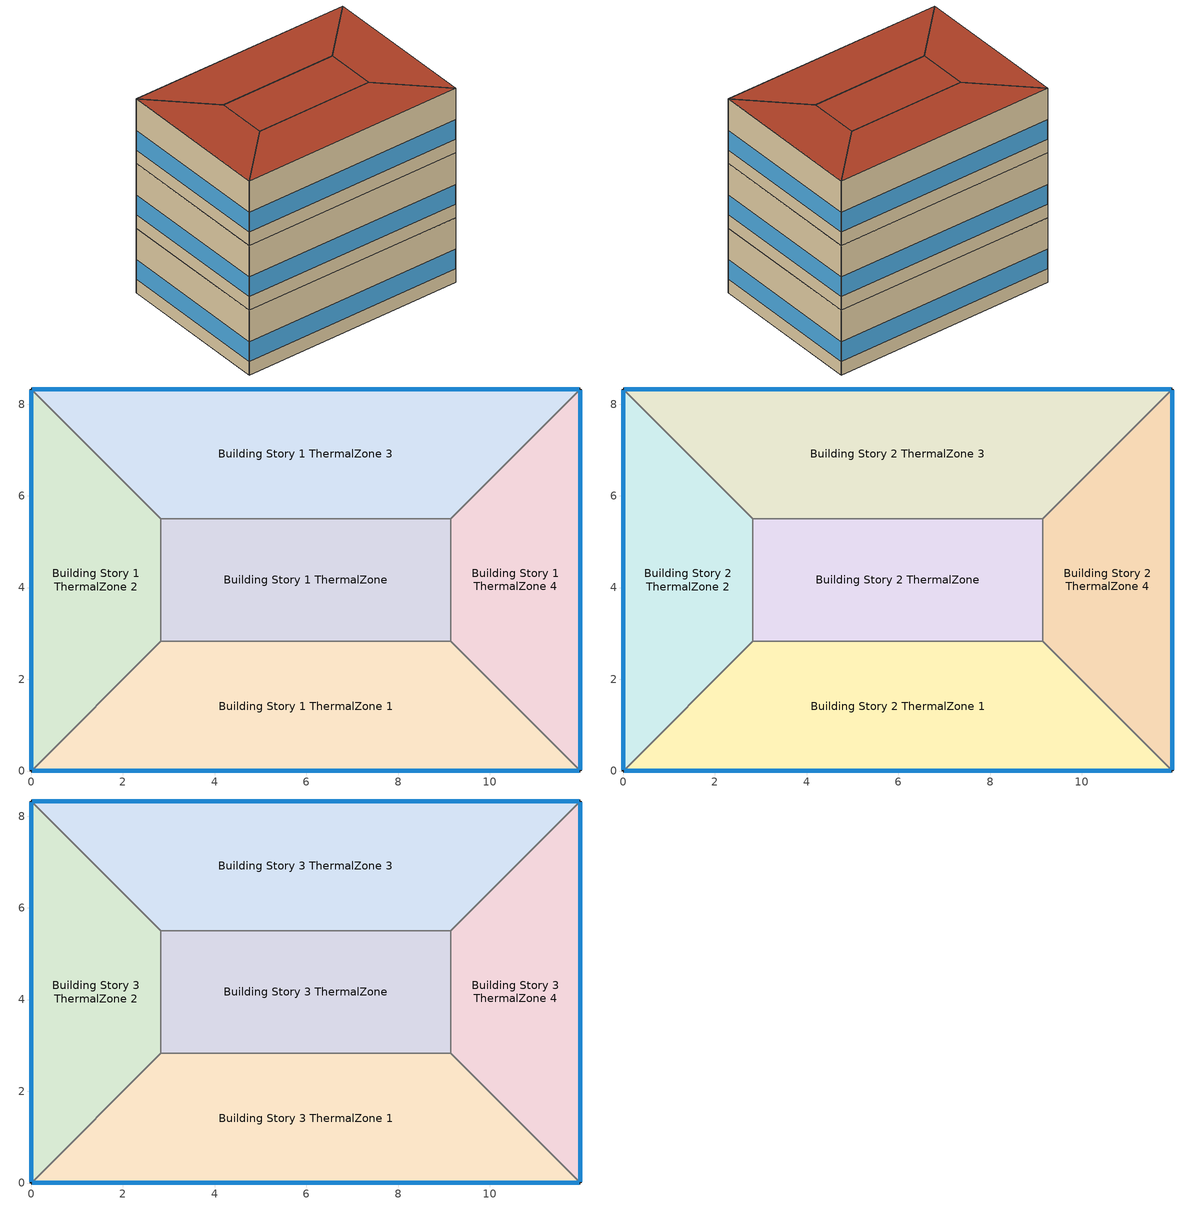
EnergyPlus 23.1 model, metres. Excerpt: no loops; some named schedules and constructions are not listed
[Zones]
Building Story 1 ThermalZone
 floor ground (Typical Insulated Carpeted 8in Slab Floor): 9.15,2.83 2.83,2.83 2.83,5.5 9.15,5.5 z0
 wall adiabatic (Typical Interior Wall): 2.83,2.83 9.15,2.83 9.15,5.5 2.83,5.5 2.83,2.83 z0:3.6
 ceiling adiabatic (Typical Interior Floor): 9.15,5.5 2.83,5.5 2.83,2.83 9.15,2.83 z3.6
Building Story 1 ThermalZone 1
 floor ground (Typical Insulated Carpeted 8in Slab Floor): 11.97,0 0,0 2.83,2.83 9.15,2.83 z0
 wall outside (Typical Insulated Steel Framed Exterior Wall R-20.41): 0,0 11.97,0 z0:3.6
 wall adiabatic (Typical Interior Wall): 11.97,0 9.15,2.83 2.83,2.83 0,0 z0:3.6
 window (U 0.48 SHGC 0.40 Dbl Ref-D Clr 6mm/13mm): 0.03,0 11.95,0 z0.76:1.85
 ceiling adiabatic (Typical Interior Ceiling): 9.15,2.83 2.83,2.83 0,0 11.97,0 z3.6
Building Story 1 ThermalZone 2
 floor ground (Typical Insulated Carpeted 8in Slab Floor): 0,0 0,8.33 2.83,5.5 2.83,2.83 z0
 wall outside (Typical Insulated Steel Framed Exterior Wall R-20.41): 0,8.33 0,0 z0:3.6
 wall adiabatic (Typical Interior Wall): 0,0 2.83,2.83 2.83,5.5 0,8.33 z0:3.6
 window (U 0.48 SHGC 0.40 Dbl Ref-D Clr 6mm/13mm): 0,8.3 0,0.03 z0.76:1.85
 ceiling adiabatic (Typical Interior Ceiling): 2.83,2.83 2.83,5.5 0,8.33 0,0 z3.6
Building Story 1 ThermalZone 3
 floor ground (Typical Insulated Carpeted 8in Slab Floor): 0,8.33 11.97,8.33 9.15,5.5 2.83,5.5 z0
 wall outside (Typical Insulated Steel Framed Exterior Wall R-20.41): 11.97,8.33 0,8.33 z0:3.6
 wall adiabatic (Typical Interior Wall): 0,8.33 2.83,5.5 9.15,5.5 11.97,8.33 z0:3.6
 window (U 0.48 SHGC 0.40 Dbl Ref-D Clr 6mm/13mm): 11.95,8.33 0.03,8.33 z0.76:1.85
 ceiling adiabatic (Typical Interior Ceiling): 2.83,5.5 9.15,5.5 11.97,8.33 0,8.33 z3.6
Building Story 1 ThermalZone 4
 floor ground (Typical Insulated Carpeted 8in Slab Floor): 11.97,8.33 11.97,0 9.15,2.83 9.15,5.5 z0
 wall outside (Typical Insulated Steel Framed Exterior Wall R-20.41): 11.97,0 11.97,8.33 z0:3.6
 wall adiabatic (Typical Interior Wall): 11.97,8.33 9.15,5.5 9.15,2.83 11.97,0 z0:3.6
 window (U 0.48 SHGC 0.40 Dbl Ref-D Clr 6mm/13mm): 11.97,0.03 11.97,8.3 z0.76:1.85
 ceiling adiabatic (Typical Interior Ceiling): 9.15,5.5 9.15,2.83 11.97,0 11.97,8.33 z3.6
Building Story 2 ThermalZone
 floor adiabatic (Typical Interior Floor): 9.15,2.83 2.83,2.83 2.83,5.5 9.15,5.5 z3.6
 wall adiabatic (Typical Interior Wall): 2.83,2.83 9.15,2.83 9.15,5.5 2.83,5.5 2.83,2.83 z3.6:7.2
 ceiling adiabatic (Typical Interior Ceiling): 9.15,5.5 2.83,5.5 2.83,2.83 9.15,2.83 z7.2
Building Story 2 ThermalZone 1
 floor adiabatic (Typical Interior Ceiling): 11.97,0 0,0 2.83,2.83 9.15,2.83 z3.6
 wall outside (Typical Insulated Steel Framed Exterior Wall R-20.41): 0,0 11.97,0 z3.6:7.2
 wall adiabatic (Typical Interior Wall): 11.97,0 9.15,2.83 2.83,2.83 0,0 z3.6:7.2
 window (U 0.48 SHGC 0.40 Dbl Ref-D Clr 6mm/13mm): 0.03,0 11.95,0 z4.36:5.45
 ceiling adiabatic (Typical Interior Ceiling): 9.15,2.83 2.83,2.83 0,0 11.97,0 z7.2
Building Story 2 ThermalZone 2
 floor adiabatic (Typical Interior Ceiling): 0,0 0,8.33 2.83,5.5 2.83,2.83 z3.6
 wall outside (Typical Insulated Steel Framed Exterior Wall R-20.41): 0,8.33 0,0 z3.6:7.2
 wall adiabatic (Typical Interior Wall): 0,0 2.83,2.83 2.83,5.5 0,8.33 z3.6:7.2
 window (U 0.48 SHGC 0.40 Dbl Ref-D Clr 6mm/13mm): 0,8.3 0,0.03 z4.36:5.45
 ceiling adiabatic (Typical Interior Ceiling): 2.83,2.83 2.83,5.5 0,8.33 0,0 z7.2
Building Story 2 ThermalZone 3
 floor adiabatic (Typical Interior Ceiling): 0,8.33 11.97,8.33 9.15,5.5 2.83,5.5 z3.6
 wall outside (Typical Insulated Steel Framed Exterior Wall R-20.41): 11.97,8.33 0,8.33 z3.6:7.2
 wall adiabatic (Typical Interior Wall): 0,8.33 2.83,5.5 9.15,5.5 11.97,8.33 z3.6:7.2
 window (U 0.48 SHGC 0.40 Dbl Ref-D Clr 6mm/13mm): 11.95,8.33 0.03,8.33 z4.36:5.45
 ceiling adiabatic (Typical Interior Ceiling): 2.83,5.5 9.15,5.5 11.97,8.33 0,8.33 z7.2
Building Story 2 ThermalZone 4
 floor adiabatic (Typical Interior Ceiling): 11.97,8.33 11.97,0 9.15,2.83 9.15,5.5 z3.6
 wall outside (Typical Insulated Steel Framed Exterior Wall R-20.41): 11.97,0 11.97,8.33 z3.6:7.2
 wall adiabatic (Typical Interior Wall): 11.97,8.33 9.15,5.5 9.15,2.83 11.97,0 z3.6:7.2
 window (U 0.48 SHGC 0.40 Dbl Ref-D Clr 6mm/13mm): 11.97,0.03 11.97,8.3 z4.36:5.45
 ceiling adiabatic (Typical Interior Ceiling): 9.15,5.5 9.15,2.83 11.97,0 11.97,8.33 z7.2
Building Story 3 ThermalZone
 floor adiabatic (Typical Interior Ceiling): 9.15,2.83 2.83,2.83 2.83,5.5 9.15,5.5 z7.2
 wall adiabatic (Typical Interior Wall): 2.83,2.83 9.15,2.83 9.15,5.5 2.83,5.5 2.83,2.83 z7.2:10.8
 roof outside (Typical IEAD Roof R-31.25): 9.15,5.5 2.83,5.5 2.83,2.83 9.15,2.83 z10.8
Building Story 3 ThermalZone 1
 floor adiabatic (Typical Interior Ceiling): 11.97,0 0,0 2.83,2.83 9.15,2.83 z7.2
 wall outside (Typical Insulated Steel Framed Exterior Wall R-20.41): 0,0 11.97,0 z7.2:10.8
 wall adiabatic (Typical Interior Wall): 11.97,0 9.15,2.83 2.83,2.83 0,0 z7.2:10.8
 window (U 0.48 SHGC 0.40 Dbl Ref-D Clr 6mm/13mm): 0.03,0 11.95,0 z7.96:9.05
 roof outside (Typical IEAD Roof R-31.25): 9.15,2.83 2.83,2.83 0,0 11.97,0 z10.8
Building Story 3 ThermalZone 2
 floor adiabatic (Typical Interior Ceiling): 0,0 0,8.33 2.83,5.5 2.83,2.83 z7.2
 wall outside (Typical Insulated Steel Framed Exterior Wall R-20.41): 0,8.33 0,0 z7.2:10.8
 wall adiabatic (Typical Interior Wall): 0,0 2.83,2.83 2.83,5.5 0,8.33 z7.2:10.8
 window (U 0.48 SHGC 0.40 Dbl Ref-D Clr 6mm/13mm): 0,8.3 0,0.03 z7.96:9.05
 roof outside (Typical IEAD Roof R-31.25): 2.83,2.83 2.83,5.5 0,8.33 0,0 z10.8
Building Story 3 ThermalZone 3
 floor adiabatic (Typical Interior Ceiling): 0,8.33 11.97,8.33 9.15,5.5 2.83,5.5 z7.2
 wall outside (Typical Insulated Steel Framed Exterior Wall R-20.41): 11.97,8.33 0,8.33 z7.2:10.8
 wall adiabatic (Typical Interior Wall): 0,8.33 2.83,5.5 9.15,5.5 11.97,8.33 z7.2:10.8
 window (U 0.48 SHGC 0.40 Dbl Ref-D Clr 6mm/13mm): 11.95,8.33 0.03,8.33 z7.96:9.05
 roof outside (Typical IEAD Roof R-31.25): 2.83,5.5 9.15,5.5 11.97,8.33 0,8.33 z10.8
Building Story 3 ThermalZone 4
 floor adiabatic (Typical Interior Ceiling): 11.97,8.33 11.97,0 9.15,2.83 9.15,5.5 z7.2
 wall outside (Typical Insulated Steel Framed Exterior Wall R-20.41): 11.97,0 11.97,8.33 z7.2:10.8
 wall adiabatic (Typical Interior Wall): 11.97,8.33 9.15,5.5 9.15,2.83 11.97,0 z7.2:10.8
 window (U 0.48 SHGC 0.40 Dbl Ref-D Clr 6mm/13mm): 11.97,0.03 11.97,8.3 z7.96:9.05
 roof outside (Typical IEAD Roof R-31.25): 9.15,5.5 9.15,2.83 11.97,0 11.97,8.33 z10.8
[Schedule:Week:Daily]
SchoolSecondary BLDG_LIGHT_LIBRARY_SCH_2013 Week Rule - Jul3-Aug27: SchoolSecondary BLDG_LIGHT_LIBRARY_SCH_2013 Wknd Day 1, SchoolSecondary BLDG_LIGHT_LIBRARY_SCH_2013 Wkdy Day 1, SchoolSecondary BLDG_LIGHT_LIBRARY_SCH_2013 Wkdy Day 1, SchoolSecondary BLDG_LIGHT_LIBRARY_SCH_2013 Wkdy Day 1, SchoolSecondary BLDG_LIGHT_LIBRARY_SCH_2013 Wkdy Day 1, SchoolSecondary BLDG_LIGHT_LIBRARY_SCH_2013 Wkdy Day 1, SchoolSecondary BLDG_LIGHT_LIBRARY_SCH_2013 Wknd Day 1, SchoolSecondary BLDG_LIGHT_LIBRARY_SCH_2013 Default, SchoolSecondary BLDG_LIGHT_LIBRARY_SCH_2013 Summer Design Day, SchoolSecondary BLDG_LIGHT_LIBRARY_SCH_2013 Winter Design Day, SchoolSecondary BLDG_LIGHT_LIBRARY_SCH_2013 Default, SchoolSecondary BLDG_LIGHT_LIBRARY_SCH_2013 Default
SchoolSecondary BLDG_LIGHT_LIBRARY_SCH_2013 Week Rule - Aug28-Sep3: SchoolSecondary BLDG_LIGHT_LIBRARY_SCH_2013 Wknd Day 1, SchoolSecondary BLDG_LIGHT_LIBRARY_SCH_2013 Wkdy Day 1, SchoolSecondary BLDG_LIGHT_LIBRARY_SCH_2013 Wkdy Day 1, SchoolSecondary BLDG_LIGHT_LIBRARY_SCH_2013 Wkdy Day 1, SchoolSecondary BLDG_LIGHT_LIBRARY_SCH_2013 Wkdy Day 2, SchoolSecondary BLDG_LIGHT_LIBRARY_SCH_2013 Wkdy Day 2, SchoolSecondary BLDG_LIGHT_LIBRARY_SCH_2013 Default, SchoolSecondary BLDG_LIGHT_LIBRARY_SCH_2013 Default, SchoolSecondary BLDG_LIGHT_LIBRARY_SCH_2013 Summer Design Day, SchoolSecondary BLDG_LIGHT_LIBRARY_SCH_2013 Winter Design Day, SchoolSecondary BLDG_LIGHT_LIBRARY_SCH_2013 Default, SchoolSecondary BLDG_LIGHT_LIBRARY_SCH_2013 Default
SchoolSecondary BLDG_LIGHT_LIBRARY_SCH_2013 Week Rule - Sep4-Dec31: SchoolSecondary BLDG_LIGHT_LIBRARY_SCH_2013 Default, SchoolSecondary BLDG_LIGHT_LIBRARY_SCH_2013 Wkdy Day 2, SchoolSecondary BLDG_LIGHT_LIBRARY_SCH_2013 Wkdy Day 2, SchoolSecondary BLDG_LIGHT_LIBRARY_SCH_2013 Wkdy Day 2, SchoolSecondary BLDG_LIGHT_LIBRARY_SCH_2013 Wkdy Day 2, SchoolSecondary BLDG_LIGHT_LIBRARY_SCH_2013 Wkdy Day 2, SchoolSecondary BLDG_LIGHT_LIBRARY_SCH_2013 Default, SchoolSecondary BLDG_LIGHT_LIBRARY_SCH_2013 Default, SchoolSecondary BLDG_LIGHT_LIBRARY_SCH_2013 Summer Design Day, SchoolSecondary BLDG_LIGHT_LIBRARY_SCH_2013 Winter Design Day, SchoolSecondary BLDG_LIGHT_LIBRARY_SCH_2013 Default, SchoolSecondary BLDG_LIGHT_LIBRARY_SCH_2013 Default
SchoolSecondary BLDG_LIGHT_LOBBYFLR1_SCH_2013 Week Rule - Jan1-Jan1: SchoolSecondary BLDG_LIGHT_LOBBYFLR1_SCH_2013 Wknd Day, SchoolSecondary BLDG_LIGHT_LOBBYFLR1_SCH_2013 Wknd Day, SchoolSecondary BLDG_LIGHT_LOBBYFLR1_SCH_2013 Wknd Day, SchoolSecondary BLDG_LIGHT_LOBBYFLR1_SCH_2013 Wknd Day, SchoolSecondary BLDG_LIGHT_LOBBYFLR1_SCH_2013 Wknd Day, SchoolSecondary BLDG_LIGHT_LOBBYFLR1_SCH_2013 Wknd Day, SchoolSecondary BLDG_LIGHT_LOBBYFLR1_SCH_2013 Wknd Day, SchoolSecondary BLDG_LIGHT_LOBBYFLR1_SCH_2013 Default, SchoolSecondary BLDG_LIGHT_LOBBYFLR1_SCH_2013 Summer Design Day, SchoolSecondary BLDG_LIGHT_LOBBYFLR1_SCH_2013 Winter Design Day, SchoolSecondary BLDG_LIGHT_LOBBYFLR1_SCH_2013 Default, SchoolSecondary BLDG_LIGHT_LOBBYFLR1_SCH_2013 Default
SchoolSecondary BLDG_LIGHT_LOBBYFLR1_SCH_2013 Week Rule - Jan2-Jun25: SchoolSecondary BLDG_LIGHT_LOBBYFLR1_SCH_2013 Wknd Day, SchoolSecondary BLDG_LIGHT_LOBBYFLR1_SCH_2013 Wkdy Day, SchoolSecondary BLDG_LIGHT_LOBBYFLR1_SCH_2013 Wkdy Day, SchoolSecondary BLDG_LIGHT_LOBBYFLR1_SCH_2013 Wkdy Day, SchoolSecondary BLDG_LIGHT_LOBBYFLR1_SCH_2013 Wkdy Day, SchoolSecondary BLDG_LIGHT_LOBBYFLR1_SCH_2013 Wkdy Day, SchoolSecondary BLDG_LIGHT_LOBBYFLR1_SCH_2013 Wknd Day, SchoolSecondary BLDG_LIGHT_LOBBYFLR1_SCH_2013 Default, SchoolSecondary BLDG_LIGHT_LOBBYFLR1_SCH_2013 Summer Design Day, SchoolSecondary BLDG_LIGHT_LOBBYFLR1_SCH_2013 Winter Design Day, SchoolSecondary BLDG_LIGHT_LOBBYFLR1_SCH_2013 Default, SchoolSecondary BLDG_LIGHT_LOBBYFLR1_SCH_2013 Default
SchoolSecondary BLDG_LIGHT_LOBBYFLR1_SCH_2013 Week Rule - Jun26-Jul2: SchoolSecondary BLDG_LIGHT_LOBBYFLR1_SCH_2013 Wknd Day, SchoolSecondary BLDG_LIGHT_LOBBYFLR1_SCH_2013 Wkdy Day, SchoolSecondary BLDG_LIGHT_LOBBYFLR1_SCH_2013 Wkdy Day, SchoolSecondary BLDG_LIGHT_LOBBYFLR1_SCH_2013 Wkdy Day, SchoolSecondary BLDG_LIGHT_LOBBYFLR1_SCH_2013 Wkdy Day, SchoolSecondary BLDG_LIGHT_LOBBYFLR1_SCH_2013 Wkdy Day 1, SchoolSecondary BLDG_LIGHT_LOBBYFLR1_SCH_2013 Wknd Day 1, SchoolSecondary BLDG_LIGHT_LOBBYFLR1_SCH_2013 Default, SchoolSecondary BLDG_LIGHT_LOBBYFLR1_SCH_2013 Summer Design Day, SchoolSecondary BLDG_LIGHT_LOBBYFLR1_SCH_2013 Winter Design Day, SchoolSecondary BLDG_LIGHT_LOBBYFLR1_SCH_2013 Default, SchoolSecondary BLDG_LIGHT_LOBBYFLR1_SCH_2013 Default
SchoolSecondary BLDG_LIGHT_LOBBYFLR1_SCH_2013 Week Rule - Jul3-Aug27: SchoolSecondary BLDG_LIGHT_LOBBYFLR1_SCH_2013 Wknd Day 1, SchoolSecondary BLDG_LIGHT_LOBBYFLR1_SCH_2013 Wkdy Day 1, SchoolSecondary BLDG_LIGHT_LOBBYFLR1_SCH_2013 Wkdy Day 1, SchoolSecondary BLDG_LIGHT_LOBBYFLR1_SCH_2013 Wkdy Day 1, SchoolSecondary BLDG_LIGHT_LOBBYFLR1_SCH_2013 Wkdy Day 1, SchoolSecondary BLDG_LIGHT_LOBBYFLR1_SCH_2013 Wkdy Day 1, SchoolSecondary BLDG_LIGHT_LOBBYFLR1_SCH_2013 Wknd Day 1, SchoolSecondary BLDG_LIGHT_LOBBYFLR1_SCH_2013 Default, SchoolSecondary BLDG_LIGHT_LOBBYFLR1_SCH_2013 Summer Design Day, SchoolSecondary BLDG_LIGHT_LOBBYFLR1_SCH_2013 Winter Design Day, SchoolSecondary BLDG_LIGHT_LOBBYFLR1_SCH_2013 Default, SchoolSecondary BLDG_LIGHT_LOBBYFLR1_SCH_2013 Default
SchoolSecondary BLDG_LIGHT_LOBBYFLR1_SCH_2013 Week Rule - Aug28-Sep3: SchoolSecondary BLDG_LIGHT_LOBBYFLR1_SCH_2013 Wknd Day 1, SchoolSecondary BLDG_LIGHT_LOBBYFLR1_SCH_2013 Wkdy Day 1, SchoolSecondary BLDG_LIGHT_LOBBYFLR1_SCH_2013 Wkdy Day 1, SchoolSecondary BLDG_LIGHT_LOBBYFLR1_SCH_2013 Wkdy Day 1, SchoolSecondary BLDG_LIGHT_LOBBYFLR1_SCH_2013 Wkdy Day 2, SchoolSecondary BLDG_LIGHT_LOBBYFLR1_SCH_2013 Wkdy Day 2, SchoolSecondary BLDG_LIGHT_LOBBYFLR1_SCH_2013 Default, SchoolSecondary BLDG_LIGHT_LOBBYFLR1_SCH_2013 Default, SchoolSecondary BLDG_LIGHT_LOBBYFLR1_SCH_2013 Summer Design Day, SchoolSecondary BLDG_LIGHT_LOBBYFLR1_SCH_2013 Winter Design Day, SchoolSecondary BLDG_LIGHT_LOBBYFLR1_SCH_2013 Default, SchoolSecondary BLDG_LIGHT_LOBBYFLR1_SCH_2013 Default
SchoolSecondary BLDG_LIGHT_LOBBYFLR1_SCH_2013 Week Rule - Sep4-Dec31: SchoolSecondary BLDG_LIGHT_LOBBYFLR1_SCH_2013 Default, SchoolSecondary BLDG_LIGHT_LOBBYFLR1_SCH_2013 Wkdy Day 2, SchoolSecondary BLDG_LIGHT_LOBBYFLR1_SCH_2013 Wkdy Day 2, SchoolSecondary BLDG_LIGHT_LOBBYFLR1_SCH_2013 Wkdy Day 2, SchoolSecondary BLDG_LIGHT_LOBBYFLR1_SCH_2013 Wkdy Day 2, SchoolSecondary BLDG_LIGHT_LOBBYFLR1_SCH_2013 Wkdy Day 2, SchoolSecondary BLDG_LIGHT_LOBBYFLR1_SCH_2013 Default, SchoolSecondary BLDG_LIGHT_LOBBYFLR1_SCH_2013 Default, SchoolSecondary BLDG_LIGHT_LOBBYFLR1_SCH_2013 Summer Design Day, SchoolSecondary BLDG_LIGHT_LOBBYFLR1_SCH_2013 Winter Design Day, SchoolSecondary BLDG_LIGHT_LOBBYFLR1_SCH_2013 Default, SchoolSecondary BLDG_LIGHT_LOBBYFLR1_SCH_2013 Default
SchoolSecondary BLDG_LIGHT_MECHANICAL_SCH_2013 Week Rule - Jan1-Jan1: SchoolSecondary BLDG_LIGHT_MECHANICAL_SCH_2013 Wknd Day, SchoolSecondary BLDG_LIGHT_MECHANICAL_SCH_2013 Wknd Day, SchoolSecondary BLDG_LIGHT_MECHANICAL_SCH_2013 Wknd Day, SchoolSecondary BLDG_LIGHT_MECHANICAL_SCH_2013 Wknd Day, SchoolSecondary BLDG_LIGHT_MECHANICAL_SCH_2013 Wknd Day, SchoolSecondary BLDG_LIGHT_MECHANICAL_SCH_2013 Wknd Day, SchoolSecondary BLDG_LIGHT_MECHANICAL_SCH_2013 Wknd Day, SchoolSecondary BLDG_LIGHT_MECHANICAL_SCH_2013 Default, SchoolSecondary BLDG_LIGHT_MECHANICAL_SCH_2013 Summer Design Day, SchoolSecondary BLDG_LIGHT_MECHANICAL_SCH_2013 Winter Design Day, SchoolSecondary BLDG_LIGHT_MECHANICAL_SCH_2013 Default, SchoolSecondary BLDG_LIGHT_MECHANICAL_SCH_2013 Default
SchoolSecondary BLDG_LIGHT_MECHANICAL_SCH_2013 Week Rule - Jan2-Jun25: SchoolSecondary BLDG_LIGHT_MECHANICAL_SCH_2013 Wknd Day, SchoolSecondary BLDG_LIGHT_MECHANICAL_SCH_2013 Wkdy Day, SchoolSecondary BLDG_LIGHT_MECHANICAL_SCH_2013 Wkdy Day, SchoolSecondary BLDG_LIGHT_MECHANICAL_SCH_2013 Wkdy Day, SchoolSecondary BLDG_LIGHT_MECHANICAL_SCH_2013 Wkdy Day, SchoolSecondary BLDG_LIGHT_MECHANICAL_SCH_2013 Wkdy Day, SchoolSecondary BLDG_LIGHT_MECHANICAL_SCH_2013 Wknd Day, SchoolSecondary BLDG_LIGHT_MECHANICAL_SCH_2013 Default, SchoolSecondary BLDG_LIGHT_MECHANICAL_SCH_2013 Summer Design Day, SchoolSecondary BLDG_LIGHT_MECHANICAL_SCH_2013 Winter Design Day, SchoolSecondary BLDG_LIGHT_MECHANICAL_SCH_2013 Default, SchoolSecondary BLDG_LIGHT_MECHANICAL_SCH_2013 Default
SchoolSecondary BLDG_LIGHT_MECHANICAL_SCH_2013 Week Rule - Jun26-Jul2: SchoolSecondary BLDG_LIGHT_MECHANICAL_SCH_2013 Wknd Day, SchoolSecondary BLDG_LIGHT_MECHANICAL_SCH_2013 Wkdy Day, SchoolSecondary BLDG_LIGHT_MECHANICAL_SCH_2013 Wkdy Day, SchoolSecondary BLDG_LIGHT_MECHANICAL_SCH_2013 Wkdy Day, SchoolSecondary BLDG_LIGHT_MECHANICAL_SCH_2013 Wkdy Day, SchoolSecondary BLDG_LIGHT_MECHANICAL_SCH_2013 Wkdy Day 1, SchoolSecondary BLDG_LIGHT_MECHANICAL_SCH_2013 Wknd Day 1, SchoolSecondary BLDG_LIGHT_MECHANICAL_SCH_2013 Default, SchoolSecondary BLDG_LIGHT_MECHANICAL_SCH_2013 Summer Design Day, SchoolSecondary BLDG_LIGHT_MECHANICAL_SCH_2013 Winter Design Day, SchoolSecondary BLDG_LIGHT_MECHANICAL_SCH_2013 Default, SchoolSecondary BLDG_LIGHT_MECHANICAL_SCH_2013 Default
SchoolSecondary BLDG_LIGHT_MECHANICAL_SCH_2013 Week Rule - Jul3-Aug27: SchoolSecondary BLDG_LIGHT_MECHANICAL_SCH_2013 Wknd Day 1, SchoolSecondary BLDG_LIGHT_MECHANICAL_SCH_2013 Wkdy Day 1, SchoolSecondary BLDG_LIGHT_MECHANICAL_SCH_2013 Wkdy Day 1, SchoolSecondary BLDG_LIGHT_MECHANICAL_SCH_2013 Wkdy Day 1, SchoolSecondary BLDG_LIGHT_MECHANICAL_SCH_2013 Wkdy Day 1, SchoolSecondary BLDG_LIGHT_MECHANICAL_SCH_2013 Wkdy Day 1, SchoolSecondary BLDG_LIGHT_MECHANICAL_SCH_2013 Wknd Day 1, SchoolSecondary BLDG_LIGHT_MECHANICAL_SCH_2013 Default, SchoolSecondary BLDG_LIGHT_MECHANICAL_SCH_2013 Summer Design Day, SchoolSecondary BLDG_LIGHT_MECHANICAL_SCH_2013 Winter Design Day, SchoolSecondary BLDG_LIGHT_MECHANICAL_SCH_2013 Default, SchoolSecondary BLDG_LIGHT_MECHANICAL_SCH_2013 Default
SchoolSecondary BLDG_LIGHT_MECHANICAL_SCH_2013 Week Rule - Aug28-Sep3: SchoolSecondary BLDG_LIGHT_MECHANICAL_SCH_2013 Wknd Day 1, SchoolSecondary BLDG_LIGHT_MECHANICAL_SCH_2013 Wkdy Day 1, SchoolSecondary BLDG_LIGHT_MECHANICAL_SCH_2013 Wkdy Day 1, SchoolSecondary BLDG_LIGHT_MECHANICAL_SCH_2013 Wkdy Day 1, SchoolSecondary BLDG_LIGHT_MECHANICAL_SCH_2013 Wkdy Day 2, SchoolSecondary BLDG_LIGHT_MECHANICAL_SCH_2013 Wkdy Day 2, SchoolSecondary BLDG_LIGHT_MECHANICAL_SCH_2013 Default, SchoolSecondary BLDG_LIGHT_MECHANICAL_SCH_2013 Default, SchoolSecondary BLDG_LIGHT_MECHANICAL_SCH_2013 Summer Design Day, SchoolSecondary BLDG_LIGHT_MECHANICAL_SCH_2013 Winter Design Day, SchoolSecondary BLDG_LIGHT_MECHANICAL_SCH_2013 Default, SchoolSecondary BLDG_LIGHT_MECHANICAL_SCH_2013 Default
SchoolSecondary BLDG_LIGHT_MECHANICAL_SCH_2013 Week Rule - Sep4-Dec31: SchoolSecondary BLDG_LIGHT_MECHANICAL_SCH_2013 Default, SchoolSecondary BLDG_LIGHT_MECHANICAL_SCH_2013 Wkdy Day 2, SchoolSecondary BLDG_LIGHT_MECHANICAL_SCH_2013 Wkdy Day 2, SchoolSecondary BLDG_LIGHT_MECHANICAL_SCH_2013 Wkdy Day 2, SchoolSecondary BLDG_LIGHT_MECHANICAL_SCH_2013 Wkdy Day 2, SchoolSecondary BLDG_LIGHT_MECHANICAL_SCH_2013 Wkdy Day 2, SchoolSecondary BLDG_LIGHT_MECHANICAL_SCH_2013 Default, SchoolSecondary BLDG_LIGHT_MECHANICAL_SCH_2013 Default, SchoolSecondary BLDG_LIGHT_MECHANICAL_SCH_2013 Summer Design Day, SchoolSecondary BLDG_LIGHT_MECHANICAL_SCH_2013 Winter Design Day, SchoolSecondary BLDG_LIGHT_MECHANICAL_SCH_2013 Default, SchoolSecondary BLDG_LIGHT_MECHANICAL_SCH_2013 Default
SchoolSecondary BLDG_LIGHT_OFFICE_SCH_2013 Week Rule - Jan1-Jan1: SchoolSecondary BLDG_LIGHT_OFFICE_SCH_2013 Wknd Day, SchoolSecondary BLDG_LIGHT_OFFICE_SCH_2013 Wknd Day, SchoolSecondary BLDG_LIGHT_OFFICE_SCH_2013 Wknd Day, SchoolSecondary BLDG_LIGHT_OFFICE_SCH_2013 Wknd Day, SchoolSecondary BLDG_LIGHT_OFFICE_SCH_2013 Wknd Day, SchoolSecondary BLDG_LIGHT_OFFICE_SCH_2013 Wknd Day, SchoolSecondary BLDG_LIGHT_OFFICE_SCH_2013 Wknd Day, SchoolSecondary BLDG_LIGHT_OFFICE_SCH_2013 Default, SchoolSecondary BLDG_LIGHT_OFFICE_SCH_2013 Summer Design Day, SchoolSecondary BLDG_LIGHT_OFFICE_SCH_2013 Winter Design Day, SchoolSecondary BLDG_LIGHT_OFFICE_SCH_2013 Default, SchoolSecondary BLDG_LIGHT_OFFICE_SCH_2013 Default
SchoolSecondary BLDG_LIGHT_OFFICE_SCH_2013 Week Rule - Jan2-Jun25: SchoolSecondary BLDG_LIGHT_OFFICE_SCH_2013 Wknd Day, SchoolSecondary BLDG_LIGHT_OFFICE_SCH_2013 Wkdy Day, SchoolSecondary BLDG_LIGHT_OFFICE_SCH_2013 Wkdy Day, SchoolSecondary BLDG_LIGHT_OFFICE_SCH_2013 Wkdy Day, SchoolSecondary BLDG_LIGHT_OFFICE_SCH_2013 Wkdy Day, SchoolSecondary BLDG_LIGHT_OFFICE_SCH_2013 Wkdy Day, SchoolSecondary BLDG_LIGHT_OFFICE_SCH_2013 Wknd Day, SchoolSecondary BLDG_LIGHT_OFFICE_SCH_2013 Default, SchoolSecondary BLDG_LIGHT_OFFICE_SCH_2013 Summer Design Day, SchoolSecondary BLDG_LIGHT_OFFICE_SCH_2013 Winter Design Day, SchoolSecondary BLDG_LIGHT_OFFICE_SCH_2013 Default, SchoolSecondary BLDG_LIGHT_OFFICE_SCH_2013 Default
SchoolSecondary BLDG_LIGHT_OFFICE_SCH_2013 Week Rule - Jun26-Jul2: SchoolSecondary BLDG_LIGHT_OFFICE_SCH_2013 Wknd Day, SchoolSecondary BLDG_LIGHT_OFFICE_SCH_2013 Wkdy Day, SchoolSecondary BLDG_LIGHT_OFFICE_SCH_2013 Wkdy Day, SchoolSecondary BLDG_LIGHT_OFFICE_SCH_2013 Wkdy Day, SchoolSecondary BLDG_LIGHT_OFFICE_SCH_2013 Wkdy Day, SchoolSecondary BLDG_LIGHT_OFFICE_SCH_2013 Wkdy Day 1, SchoolSecondary BLDG_LIGHT_OFFICE_SCH_2013 Wknd Day 1, SchoolSecondary BLDG_LIGHT_OFFICE_SCH_2013 Default, SchoolSecondary BLDG_LIGHT_OFFICE_SCH_2013 Summer Design Day, SchoolSecondary BLDG_LIGHT_OFFICE_SCH_2013 Winter Design Day, SchoolSecondary BLDG_LIGHT_OFFICE_SCH_2013 Default, SchoolSecondary BLDG_LIGHT_OFFICE_SCH_2013 Default
SchoolSecondary BLDG_LIGHT_OFFICE_SCH_2013 Week Rule - Jul3-Aug27: SchoolSecondary BLDG_LIGHT_OFFICE_SCH_2013 Wknd Day 1, SchoolSecondary BLDG_LIGHT_OFFICE_SCH_2013 Wkdy Day 1, SchoolSecondary BLDG_LIGHT_OFFICE_SCH_2013 Wkdy Day 1, SchoolSecondary BLDG_LIGHT_OFFICE_SCH_2013 Wkdy Day 1, SchoolSecondary BLDG_LIGHT_OFFICE_SCH_2013 Wkdy Day 1, SchoolSecondary BLDG_LIGHT_OFFICE_SCH_2013 Wkdy Day 1, SchoolSecondary BLDG_LIGHT_OFFICE_SCH_2013 Wknd Day 1, SchoolSecondary BLDG_LIGHT_OFFICE_SCH_2013 Default, SchoolSecondary BLDG_LIGHT_OFFICE_SCH_2013 Summer Design Day, SchoolSecondary BLDG_LIGHT_OFFICE_SCH_2013 Winter Design Day, SchoolSecondary BLDG_LIGHT_OFFICE_SCH_2013 Default, SchoolSecondary BLDG_LIGHT_OFFICE_SCH_2013 Default
SchoolSecondary BLDG_LIGHT_OFFICE_SCH_2013 Week Rule - Aug28-Sep3: SchoolSecondary BLDG_LIGHT_OFFICE_SCH_2013 Wknd Day 1, SchoolSecondary BLDG_LIGHT_OFFICE_SCH_2013 Wkdy Day 1, SchoolSecondary BLDG_LIGHT_OFFICE_SCH_2013 Wkdy Day 1, SchoolSecondary BLDG_LIGHT_OFFICE_SCH_2013 Wkdy Day 1, SchoolSecondary BLDG_LIGHT_OFFICE_SCH_2013 Wkdy Day 2, SchoolSecondary BLDG_LIGHT_OFFICE_SCH_2013 Wkdy Day 2, SchoolSecondary BLDG_LIGHT_OFFICE_SCH_2013 Default, SchoolSecondary BLDG_LIGHT_OFFICE_SCH_2013 Default, SchoolSecondary BLDG_LIGHT_OFFICE_SCH_2013 Summer Design Day, SchoolSecondary BLDG_LIGHT_OFFICE_SCH_2013 Winter Design Day, SchoolSecondary BLDG_LIGHT_OFFICE_SCH_2013 Default, SchoolSecondary BLDG_LIGHT_OFFICE_SCH_2013 Default
SchoolSecondary BLDG_LIGHT_OFFICE_SCH_2013 Week Rule - Sep4-Dec31: SchoolSecondary BLDG_LIGHT_OFFICE_SCH_2013 Default, SchoolSecondary BLDG_LIGHT_OFFICE_SCH_2013 Wkdy Day 2, SchoolSecondary BLDG_LIGHT_OFFICE_SCH_2013 Wkdy Day 2, SchoolSecondary BLDG_LIGHT_OFFICE_SCH_2013 Wkdy Day 2, SchoolSecondary BLDG_LIGHT_OFFICE_SCH_2013 Wkdy Day 2, SchoolSecondary BLDG_LIGHT_OFFICE_SCH_2013 Wkdy Day 2, SchoolSecondary BLDG_LIGHT_OFFICE_SCH_2013 Default, SchoolSecondary BLDG_LIGHT_OFFICE_SCH_2013 Default, SchoolSecondary BLDG_LIGHT_OFFICE_SCH_2013 Summer Design Day, SchoolSecondary BLDG_LIGHT_OFFICE_SCH_2013 Winter Design Day, SchoolSecondary BLDG_LIGHT_OFFICE_SCH_2013 Default, SchoolSecondary BLDG_LIGHT_OFFICE_SCH_2013 Default
SchoolSecondary BLDG_LIGHT_BATH_SCH_2013 Week Rule - Jan1-Jan1: SchoolSecondary BLDG_LIGHT_BATH_SCH_2013 Wknd Day, SchoolSecondary BLDG_LIGHT_BATH_SCH_2013 Wknd Day, SchoolSecondary BLDG_LIGHT_BATH_SCH_2013 Wknd Day, SchoolSecondary BLDG_LIGHT_BATH_SCH_2013 Wknd Day, SchoolSecondary BLDG_LIGHT_BATH_SCH_2013 Wknd Day, SchoolSecondary BLDG_LIGHT_BATH_SCH_2013 Wknd Day, SchoolSecondary BLDG_LIGHT_BATH_SCH_2013 Wknd Day, SchoolSecondary BLDG_LIGHT_BATH_SCH_2013 Default, SchoolSecondary BLDG_LIGHT_BATH_SCH_2013 Summer Design Day, SchoolSecondary BLDG_LIGHT_BATH_SCH_2013 Winter Design Day, SchoolSecondary BLDG_LIGHT_BATH_SCH_2013 Default, SchoolSecondary BLDG_LIGHT_BATH_SCH_2013 Default
SchoolSecondary BLDG_LIGHT_BATH_SCH_2013 Week Rule - Jan2-Jun25: SchoolSecondary BLDG_LIGHT_BATH_SCH_2013 Wknd Day, SchoolSecondary BLDG_LIGHT_BATH_SCH_2013 Wkdy Day, SchoolSecondary BLDG_LIGHT_BATH_SCH_2013 Wkdy Day, SchoolSecondary BLDG_LIGHT_BATH_SCH_2013 Wkdy Day, SchoolSecondary BLDG_LIGHT_BATH_SCH_2013 Wkdy Day, SchoolSecondary BLDG_LIGHT_BATH_SCH_2013 Wkdy Day, SchoolSecondary BLDG_LIGHT_BATH_SCH_2013 Wknd Day, SchoolSecondary BLDG_LIGHT_BATH_SCH_2013 Default, SchoolSecondary BLDG_LIGHT_BATH_SCH_2013 Summer Design Day, SchoolSecondary BLDG_LIGHT_BATH_SCH_2013 Winter Design Day, SchoolSecondary BLDG_LIGHT_BATH_SCH_2013 Default, SchoolSecondary BLDG_LIGHT_BATH_SCH_2013 Default
SchoolSecondary BLDG_LIGHT_BATH_SCH_2013 Week Rule - Jun26-Jul2: SchoolSecondary BLDG_LIGHT_BATH_SCH_2013 Wknd Day, SchoolSecondary BLDG_LIGHT_BATH_SCH_2013 Wkdy Day, SchoolSecondary BLDG_LIGHT_BATH_SCH_2013 Wkdy Day, SchoolSecondary BLDG_LIGHT_BATH_SCH_2013 Wkdy Day, SchoolSecondary BLDG_LIGHT_BATH_SCH_2013 Wkdy Day, SchoolSecondary BLDG_LIGHT_BATH_SCH_2013 Wkdy Day 1, SchoolSecondary BLDG_LIGHT_BATH_SCH_2013 Wknd Day 1, SchoolSecondary BLDG_LIGHT_BATH_SCH_2013 Default, SchoolSecondary BLDG_LIGHT_BATH_SCH_2013 Summer Design Day, SchoolSecondary BLDG_LIGHT_BATH_SCH_2013 Winter Design Day, SchoolSecondary BLDG_LIGHT_BATH_SCH_2013 Default, SchoolSecondary BLDG_LIGHT_BATH_SCH_2013 Default
SchoolSecondary BLDG_LIGHT_BATH_SCH_2013 Week Rule - Jul3-Aug27: SchoolSecondary BLDG_LIGHT_BATH_SCH_2013 Wknd Day 1, SchoolSecondary BLDG_LIGHT_BATH_SCH_2013 Wkdy Day 1, SchoolSecondary BLDG_LIGHT_BATH_SCH_2013 Wkdy Day 1, SchoolSecondary BLDG_LIGHT_BATH_SCH_2013 Wkdy Day 1, SchoolSecondary BLDG_LIGHT_BATH_SCH_2013 Wkdy Day 1, SchoolSecondary BLDG_LIGHT_BATH_SCH_2013 Wkdy Day 1, SchoolSecondary BLDG_LIGHT_BATH_SCH_2013 Wknd Day 1, SchoolSecondary BLDG_LIGHT_BATH_SCH_2013 Default, SchoolSecondary BLDG_LIGHT_BATH_SCH_2013 Summer Design Day, SchoolSecondary BLDG_LIGHT_BATH_SCH_2013 Winter Design Day, SchoolSecondary BLDG_LIGHT_BATH_SCH_2013 Default, SchoolSecondary BLDG_LIGHT_BATH_SCH_2013 Default
SchoolSecondary BLDG_LIGHT_BATH_SCH_2013 Week Rule - Aug28-Sep3: SchoolSecondary BLDG_LIGHT_BATH_SCH_2013 Wknd Day 1, SchoolSecondary BLDG_LIGHT_BATH_SCH_2013 Wkdy Day 1, SchoolSecondary BLDG_LIGHT_BATH_SCH_2013 Wkdy Day 1, SchoolSecondary BLDG_LIGHT_BATH_SCH_2013 Wkdy Day 1, SchoolSecondary BLDG_LIGHT_BATH_SCH_2013 Wkdy Day 2, SchoolSecondary BLDG_LIGHT_BATH_SCH_2013 Wkdy Day 2, SchoolSecondary BLDG_LIGHT_BATH_SCH_2013 Default, SchoolSecondary BLDG_LIGHT_BATH_SCH_2013 Default, SchoolSecondary BLDG_LIGHT_BATH_SCH_2013 Summer Design Day, SchoolSecondary BLDG_LIGHT_BATH_SCH_2013 Winter Design Day, SchoolSecondary BLDG_LIGHT_BATH_SCH_2013 Default, SchoolSecondary BLDG_LIGHT_BATH_SCH_2013 Default
SchoolSecondary BLDG_LIGHT_BATH_SCH_2013 Week Rule - Sep4-Dec31: SchoolSecondary BLDG_LIGHT_BATH_SCH_2013 Default, SchoolSecondary BLDG_LIGHT_BATH_SCH_2013 Wkdy Day 2, SchoolSecondary BLDG_LIGHT_BATH_SCH_2013 Wkdy Day 2, SchoolSecondary BLDG_LIGHT_BATH_SCH_2013 Wkdy Day 2, SchoolSecondary BLDG_LIGHT_BATH_SCH_2013 Wkdy Day 2, SchoolSecondary BLDG_LIGHT_BATH_SCH_2013 Wkdy Day 2, SchoolSecondary BLDG_LIGHT_BATH_SCH_2013 Default, SchoolSecondary BLDG_LIGHT_BATH_SCH_2013 Default, SchoolSecondary BLDG_LIGHT_BATH_SCH_2013 Summer Design Day, SchoolSecondary BLDG_LIGHT_BATH_SCH_2013 Winter Design Day, SchoolSecondary BLDG_LIGHT_BATH_SCH_2013 Default, SchoolSecondary BLDG_LIGHT_BATH_SCH_2013 Default
SchoolSecondary BLDG_OCC_SCH_Auditorium Week Rule - Jan1-Jan1: SchoolSecondary BLDG_OCC_SCH_Auditorium Wknd Day, SchoolSecondary BLDG_OCC_SCH_Auditorium Wknd Day, SchoolSecondary BLDG_OCC_SCH_Auditorium Wknd Day, SchoolSecondary BLDG_OCC_SCH_Auditorium Wknd Day, SchoolSecondary BLDG_OCC_SCH_Auditorium Wknd Day, SchoolSecondary BLDG_OCC_SCH_Auditorium Wknd Day, SchoolSecondary BLDG_OCC_SCH_Auditorium Wknd Day, SchoolSecondary BLDG_OCC_SCH_Auditorium Default, SchoolSecondary BLDG_OCC_SCH_Auditorium Summer Design Day, SchoolSecondary BLDG_OCC_SCH_Auditorium Winter Design Day, SchoolSecondary BLDG_OCC_SCH_Auditorium Default, SchoolSecondary BLDG_OCC_SCH_Auditorium Default
SchoolSecondary BLDG_OCC_SCH_Auditorium Week Rule - Jan2-Jun25: SchoolSecondary BLDG_OCC_SCH_Auditorium Wknd Day, SchoolSecondary BLDG_OCC_SCH_Auditorium Wkdy|SmrDsn Day, SchoolSecondary BLDG_OCC_SCH_Auditorium Wkdy|SmrDsn Day, SchoolSecondary BLDG_OCC_SCH_Auditorium Wkdy|SmrDsn Day, SchoolSecondary BLDG_OCC_SCH_Auditorium Wkdy|SmrDsn Day, SchoolSecondary BLDG_OCC_SCH_Auditorium Wkdy|SmrDsn Day, SchoolSecondary BLDG_OCC_SCH_Auditorium Wknd Day, SchoolSecondary BLDG_OCC_SCH_Auditorium Default, SchoolSecondary BLDG_OCC_SCH_Auditorium Summer Design Day, SchoolSecondary BLDG_OCC_SCH_Auditorium Winter Design Day, SchoolSecondary BLDG_OCC_SCH_Auditorium Default, SchoolSecondary BLDG_OCC_SCH_Auditorium Default
SchoolSecondary BLDG_OCC_SCH_Auditorium Week Rule - Jun26-Jul2: SchoolSecondary BLDG_OCC_SCH_Auditorium Wknd Day, SchoolSecondary BLDG_OCC_SCH_Auditorium Wkdy|SmrDsn Day, SchoolSecondary BLDG_OCC_SCH_Auditorium Wkdy|SmrDsn Day, SchoolSecondary BLDG_OCC_SCH_Auditorium Wkdy|SmrDsn Day, SchoolSecondary BLDG_OCC_SCH_Auditorium Wkdy|SmrDsn Day, SchoolSecondary BLDG_OCC_SCH_Auditorium Wkdy|SmrDsn Day 1, SchoolSecondary BLDG_OCC_SCH_Auditorium Wknd Day 1, SchoolSecondary BLDG_OCC_SCH_Auditorium Default, SchoolSecondary BLDG_OCC_SCH_Auditorium Summer Design Day, SchoolSecondary BLDG_OCC_SCH_Auditorium Winter Design Day, SchoolSecondary BLDG_OCC_SCH_Auditorium Default, SchoolSecondary BLDG_OCC_SCH_Auditorium Default
SchoolSecondary BLDG_OCC_SCH_Auditorium Week Rule - Jul3-Aug27: SchoolSecondary BLDG_OCC_SCH_Auditorium Wknd Day 1, SchoolSecondary BLDG_OCC_SCH_Auditorium Wkdy|SmrDsn Day 1, SchoolSecondary BLDG_OCC_SCH_Auditorium Wkdy|SmrDsn Day 1, SchoolSecondary BLDG_OCC_SCH_Auditorium Wkdy|SmrDsn Day 1, SchoolSecondary BLDG_OCC_SCH_Auditorium Wkdy|SmrDsn Day 1, SchoolSecondary BLDG_OCC_SCH_Auditorium Wkdy|SmrDsn Day 1, SchoolSecondary BLDG_OCC_SCH_Auditorium Wknd Day 1, SchoolSecondary BLDG_OCC_SCH_Auditorium Default, SchoolSecondary BLDG_OCC_SCH_Auditorium Summer Design Day, SchoolSecondary BLDG_OCC_SCH_Auditorium Winter Design Day, SchoolSecondary BLDG_OCC_SCH_Auditorium Default, SchoolSecondary BLDG_OCC_SCH_Auditorium Default
SchoolSecondary BLDG_OCC_SCH_Auditorium Week Rule - Aug28-Sep3: SchoolSecondary BLDG_OCC_SCH_Auditorium Wknd Day 1, SchoolSecondary BLDG_OCC_SCH_Auditorium Wkdy|SmrDsn Day 1, SchoolSecondary BLDG_OCC_SCH_Auditorium Wkdy|SmrDsn Day 1, SchoolSecondary BLDG_OCC_SCH_Auditorium Wkdy|SmrDsn Day 1, SchoolSecondary BLDG_OCC_SCH_Auditorium Wkdy|SmrDsn Day 2, SchoolSecondary BLDG_OCC_SCH_Auditorium Wkdy|SmrDsn Day 2, SchoolSecondary BLDG_OCC_SCH_Auditorium Default, SchoolSecondary BLDG_OCC_SCH_Auditorium Default, SchoolSecondary BLDG_OCC_SCH_Auditorium Summer Design Day, SchoolSecondary BLDG_OCC_SCH_Auditorium Winter Design Day, SchoolSecondary BLDG_OCC_SCH_Auditorium Default, SchoolSecondary BLDG_OCC_SCH_Auditorium Default
SchoolSecondary BLDG_OCC_SCH_Auditorium Week Rule - Sep4-Dec31: SchoolSecondary BLDG_OCC_SCH_Auditorium Default, SchoolSecondary BLDG_OCC_SCH_Auditorium Wkdy|SmrDsn Day 2, SchoolSecondary BLDG_OCC_SCH_Auditorium Wkdy|SmrDsn Day 2, SchoolSecondary BLDG_OCC_SCH_Auditorium Wkdy|SmrDsn Day 2, SchoolSecondary BLDG_OCC_SCH_Auditorium Wkdy|SmrDsn Day 2, SchoolSecondary BLDG_OCC_SCH_Auditorium Wkdy|SmrDsn Day 2, SchoolSecondary BLDG_OCC_SCH_Auditorium Default, SchoolSecondary BLDG_OCC_SCH_Auditorium Default, SchoolSecondary BLDG_OCC_SCH_Auditorium Summer Design Day, SchoolSecondary BLDG_OCC_SCH_Auditorium Winter Design Day, SchoolSecondary BLDG_OCC_SCH_Auditorium Default, SchoolSecondary BLDG_OCC_SCH_Auditorium Default
SchoolSecondary ACTIVITY_SCH Week Rule - Jan1-Dec31: SchoolSecondary ACTIVITY_SCH Default, SchoolSecondary ACTIVITY_SCH Default, SchoolSecondary ACTIVITY_SCH Default, SchoolSecondary ACTIVITY_SCH Default, SchoolSecondary ACTIVITY_SCH Default, SchoolSecondary ACTIVITY_SCH Default, SchoolSecondary ACTIVITY_SCH Default, SchoolSecondary ACTIVITY_SCH Default, SchoolSecondary ACTIVITY_SCH Summer Design Day, SchoolSecondary ACTIVITY_SCH Winter Design Day, SchoolSecondary ACTIVITY_SCH Default, SchoolSecondary ACTIVITY_SCH Default
Work Efficiency Schedule Week Rule - Jan1-Dec31: Work Efficiency Schedule Default, Work Efficiency Schedule Default, Work Efficiency Schedule Default, Work Efficiency Schedule Default, Work Efficiency Schedule Default, Work Efficiency Schedule Default, Work Efficiency Schedule Default, Work Efficiency Schedule Default, Work Efficiency Schedule Default, Work Efficiency Schedule Default, Work Efficiency Schedule Default, Work Efficiency Schedule Default
Clothing Schedule Week Rule - Jan1-Dec31: Clothing Schedule Default Winter Clothes, Clothing Schedule Default Winter Clothes, Clothing Schedule Default Winter Clothes, Clothing Schedule Default Winter Clothes, Clothing Schedule Default Winter Clothes, Clothing Schedule Default Winter Clothes, Clothing Schedule Default Winter Clothes, Clothing Schedule Default Winter Clothes, Clothing Schedule Default Winter Clothes, Clothing Schedule Default Winter Clothes, Clothing Schedule Default Winter Clothes, Clothing Schedule Default Winter Clothes
Air Velocity Schedule Week Rule - Jan1-Dec31: Air Velocity Schedule Default, Air Velocity Schedule Default, Air Velocity Schedule Default, Air Velocity Schedule Default, Air Velocity Schedule Default, Air Velocity Schedule Default, Air Velocity Schedule Default, Air Velocity Schedule Default, Air Velocity Schedule Default, Air Velocity Schedule Default, Air Velocity Schedule Default, Air Velocity Schedule Default
SchoolSecondary BLDG_OCC_SCH_Cafeteria Week Rule - Jan1-Jan1: SchoolSecondary BLDG_OCC_SCH_Cafeteria Wknd Day, SchoolSecondary BLDG_OCC_SCH_Cafeteria Wknd Day, SchoolSecondary BLDG_OCC_SCH_Cafeteria Wknd Day, SchoolSecondary BLDG_OCC_SCH_Cafeteria Wknd Day, SchoolSecondary BLDG_OCC_SCH_Cafeteria Wknd Day, SchoolSecondary BLDG_OCC_SCH_Cafeteria Wknd Day, SchoolSecondary BLDG_OCC_SCH_Cafeteria Wknd Day, SchoolSecondary BLDG_OCC_SCH_Cafeteria Default, SchoolSecondary BLDG_OCC_SCH_Cafeteria Summer Design Day, SchoolSecondary BLDG_OCC_SCH_Cafeteria Winter Design Day, SchoolSecondary BLDG_OCC_SCH_Cafeteria Default, SchoolSecondary BLDG_OCC_SCH_Cafeteria Default
SchoolSecondary BLDG_OCC_SCH_Cafeteria Week Rule - Jan2-Jun25: SchoolSecondary BLDG_OCC_SCH_Cafeteria Wknd Day, SchoolSecondary BLDG_OCC_SCH_Cafeteria Wkdy|SmrDsn Day, SchoolSecondary BLDG_OCC_SCH_Cafeteria Wkdy|SmrDsn Day, SchoolSecondary BLDG_OCC_SCH_Cafeteria Wkdy|SmrDsn Day, SchoolSecondary BLDG_OCC_SCH_Cafeteria Wkdy|SmrDsn Day, SchoolSecondary BLDG_OCC_SCH_Cafeteria Wkdy|SmrDsn Day, SchoolSecondary BLDG_OCC_SCH_Cafeteria Wknd Day, SchoolSecondary BLDG_OCC_SCH_Cafeteria Default, SchoolSecondary BLDG_OCC_SCH_Cafeteria Summer Design Day, SchoolSecondary BLDG_OCC_SCH_Cafeteria Winter Design Day, SchoolSecondary BLDG_OCC_SCH_Cafeteria Default, SchoolSecondary BLDG_OCC_SCH_Cafeteria Default
SchoolSecondary BLDG_OCC_SCH_Cafeteria Week Rule - Jun26-Jul2: SchoolSecondary BLDG_OCC_SCH_Cafeteria Wknd Day, SchoolSecondary BLDG_OCC_SCH_Cafeteria Wkdy|SmrDsn Day, SchoolSecondary BLDG_OCC_SCH_Cafeteria Wkdy|SmrDsn Day, SchoolSecondary BLDG_OCC_SCH_Cafeteria Wkdy|SmrDsn Day, SchoolSecondary BLDG_OCC_SCH_Cafeteria Wkdy|SmrDsn Day, SchoolSecondary BLDG_OCC_SCH_Cafeteria Wkdy|SmrDsn Day 1, SchoolSecondary BLDG_OCC_SCH_Cafeteria Wknd Day 1, SchoolSecondary BLDG_OCC_SCH_Cafeteria Default, SchoolSecondary BLDG_OCC_SCH_Cafeteria Summer Design Day, SchoolSecondary BLDG_OCC_SCH_Cafeteria Winter Design Day, SchoolSecondary BLDG_OCC_SCH_Cafeteria Default, SchoolSecondary BLDG_OCC_SCH_Cafeteria Default
SchoolSecondary BLDG_OCC_SCH_Cafeteria Week Rule - Jul3-Aug27: SchoolSecondary BLDG_OCC_SCH_Cafeteria Wknd Day 1, SchoolSecondary BLDG_OCC_SCH_Cafeteria Wkdy|SmrDsn Day 1, SchoolSecondary BLDG_OCC_SCH_Cafeteria Wkdy|SmrDsn Day 1, SchoolSecondary BLDG_OCC_SCH_Cafeteria Wkdy|SmrDsn Day 1, SchoolSecondary BLDG_OCC_SCH_Cafeteria Wkdy|SmrDsn Day 1, SchoolSecondary BLDG_OCC_SCH_Cafeteria Wkdy|SmrDsn Day 1, SchoolSecondary BLDG_OCC_SCH_Cafeteria Wknd Day 1, SchoolSecondary BLDG_OCC_SCH_Cafeteria Default, SchoolSecondary BLDG_OCC_SCH_Cafeteria Summer Design Day, SchoolSecondary BLDG_OCC_SCH_Cafeteria Winter Design Day, SchoolSecondary BLDG_OCC_SCH_Cafeteria Default, SchoolSecondary BLDG_OCC_SCH_Cafeteria Default
SchoolSecondary BLDG_OCC_SCH_Cafeteria Week Rule - Aug28-Sep3: SchoolSecondary BLDG_OCC_SCH_Cafeteria Wknd Day 1, SchoolSecondary BLDG_OCC_SCH_Cafeteria Wkdy|SmrDsn Day 1, SchoolSecondary BLDG_OCC_SCH_Cafeteria Wkdy|SmrDsn Day 1, SchoolSecondary BLDG_OCC_SCH_Cafeteria Wkdy|SmrDsn Day 1, SchoolSecondary BLDG_OCC_SCH_Cafeteria Wkdy|SmrDsn Day 2, SchoolSecondary BLDG_OCC_SCH_Cafeteria Wkdy|SmrDsn Day 2, SchoolSecondary BLDG_OCC_SCH_Cafeteria Default, SchoolSecondary BLDG_OCC_SCH_Cafeteria Default, SchoolSecondary BLDG_OCC_SCH_Cafeteria Summer Design Day, SchoolSecondary BLDG_OCC_SCH_Cafeteria Winter Design Day, SchoolSecondary BLDG_OCC_SCH_Cafeteria Default, SchoolSecondary BLDG_OCC_SCH_Cafeteria Default
SchoolSecondary BLDG_OCC_SCH_Cafeteria Week Rule - Sep4-Dec31: SchoolSecondary BLDG_OCC_SCH_Cafeteria Default, SchoolSecondary BLDG_OCC_SCH_Cafeteria Wkdy|SmrDsn Day 2, SchoolSecondary BLDG_OCC_SCH_Cafeteria Wkdy|SmrDsn Day 2, SchoolSecondary BLDG_OCC_SCH_Cafeteria Wkdy|SmrDsn Day 2, SchoolSecondary BLDG_OCC_SCH_Cafeteria Wkdy|SmrDsn Day 2, SchoolSecondary BLDG_OCC_SCH_Cafeteria Wkdy|SmrDsn Day 2, SchoolSecondary BLDG_OCC_SCH_Cafeteria Default, SchoolSecondary BLDG_OCC_SCH_Cafeteria Default, SchoolSecondary BLDG_OCC_SCH_Cafeteria Summer Design Day, SchoolSecondary BLDG_OCC_SCH_Cafeteria Winter Design Day, SchoolSecondary BLDG_OCC_SCH_Cafeteria Default, SchoolSecondary BLDG_OCC_SCH_Cafeteria Default
SchoolSecondary BLDG_OCC_SCH Week Rule - Jan1-Jan1: SchoolSecondary BLDG_OCC_SCH Wknd Day, SchoolSecondary BLDG_OCC_SCH Wknd Day, SchoolSecondary BLDG_OCC_SCH Wknd Day, SchoolSecondary BLDG_OCC_SCH Wknd Day, SchoolSecondary BLDG_OCC_SCH Wknd Day, SchoolSecondary BLDG_OCC_SCH Wknd Day, SchoolSecondary BLDG_OCC_SCH Wknd Day, SchoolSecondary BLDG_OCC_SCH Default, SchoolSecondary BLDG_OCC_SCH Summer Design Day, SchoolSecondary BLDG_OCC_SCH Winter Design Day, SchoolSecondary BLDG_OCC_SCH Default, SchoolSecondary BLDG_OCC_SCH Default
SchoolSecondary BLDG_OCC_SCH Week Rule - Jan2-Jun11: SchoolSecondary BLDG_OCC_SCH Wknd Day, SchoolSecondary BLDG_OCC_SCH Wkdy|SmrDsn Day, SchoolSecondary BLDG_OCC_SCH Wkdy|SmrDsn Day, SchoolSecondary BLDG_OCC_SCH Wkdy|SmrDsn Day, SchoolSecondary BLDG_OCC_SCH Wkdy|SmrDsn Day, SchoolSecondary BLDG_OCC_SCH Wkdy|SmrDsn Day, SchoolSecondary BLDG_OCC_SCH Wknd Day, SchoolSecondary BLDG_OCC_SCH Default, SchoolSecondary BLDG_OCC_SCH Summer Design Day, SchoolSecondary BLDG_OCC_SCH Winter Design Day, SchoolSecondary BLDG_OCC_SCH Default, SchoolSecondary BLDG_OCC_SCH Default
SchoolSecondary BLDG_OCC_SCH Week Rule - Jun12-Jun18: SchoolSecondary BLDG_OCC_SCH Wknd Day, SchoolSecondary BLDG_OCC_SCH Wkdy|SmrDsn Day, SchoolSecondary BLDG_OCC_SCH Wkdy|SmrDsn Day, SchoolSecondary BLDG_OCC_SCH Wkdy|SmrDsn Day, SchoolSecondary BLDG_OCC_SCH Wkdy|SmrDsn Day 1, SchoolSecondary BLDG_OCC_SCH Wkdy|SmrDsn Day 1, SchoolSecondary BLDG_OCC_SCH Wknd Day 1, SchoolSecondary BLDG_OCC_SCH Default, SchoolSecondary BLDG_OCC_SCH Summer Design Day, SchoolSecondary BLDG_OCC_SCH Winter Design Day, SchoolSecondary BLDG_OCC_SCH Default, SchoolSecondary BLDG_OCC_SCH Default
SchoolSecondary BLDG_OCC_SCH Week Rule - Jun19-Sep10: SchoolSecondary BLDG_OCC_SCH Wknd Day 1, SchoolSecondary BLDG_OCC_SCH Wkdy|SmrDsn Day 1, SchoolSecondary BLDG_OCC_SCH Wkdy|SmrDsn Day 1, SchoolSecondary BLDG_OCC_SCH Wkdy|SmrDsn Day 1, SchoolSecondary BLDG_OCC_SCH Wkdy|SmrDsn Day 1, SchoolSecondary BLDG_OCC_SCH Wkdy|SmrDsn Day 1, SchoolSecondary BLDG_OCC_SCH Wknd Day 1, SchoolSecondary BLDG_OCC_SCH Default, SchoolSecondary BLDG_OCC_SCH Summer Design Day, SchoolSecondary BLDG_OCC_SCH Winter Design Day, SchoolSecondary BLDG_OCC_SCH Default, SchoolSecondary BLDG_OCC_SCH Default
SchoolSecondary BLDG_OCC_SCH Week Rule - Sep11-Sep17: SchoolSecondary BLDG_OCC_SCH Wknd Day 1, SchoolSecondary BLDG_OCC_SCH Wkdy|SmrDsn Day 1, SchoolSecondary BLDG_OCC_SCH Wkdy|SmrDsn Day 1, SchoolSecondary BLDG_OCC_SCH Wkdy|SmrDsn Day 1, SchoolSecondary BLDG_OCC_SCH Wkdy|SmrDsn Day 1, SchoolSecondary BLDG_OCC_SCH Wkdy|SmrDsn Day 2, SchoolSecondary BLDG_OCC_SCH Default, SchoolSecondary BLDG_OCC_SCH Default, SchoolSecondary BLDG_OCC_SCH Summer Design Day, SchoolSecondary BLDG_OCC_SCH Winter Design Day, SchoolSecondary BLDG_OCC_SCH Default, SchoolSecondary BLDG_OCC_SCH Default
SchoolSecondary BLDG_OCC_SCH Week Rule - Sep18-Dec31: SchoolSecondary BLDG_OCC_SCH Default, SchoolSecondary BLDG_OCC_SCH Wkdy|SmrDsn Day 2, SchoolSecondary BLDG_OCC_SCH Wkdy|SmrDsn Day 2, SchoolSecondary BLDG_OCC_SCH Wkdy|SmrDsn Day 2, SchoolSecondary BLDG_OCC_SCH Wkdy|SmrDsn Day 2, SchoolSecondary BLDG_OCC_SCH Wkdy|SmrDsn Day 2, SchoolSecondary BLDG_OCC_SCH Default, SchoolSecondary BLDG_OCC_SCH Default, SchoolSecondary BLDG_OCC_SCH Summer Design Day, SchoolSecondary BLDG_OCC_SCH Winter Design Day, SchoolSecondary BLDG_OCC_SCH Default, SchoolSecondary BLDG_OCC_SCH Default
SchoolSecondary BLDG_OCC_SCH_Extend Week Rule - Jan1-Jan1: SchoolSecondary BLDG_OCC_SCH_Extend Wknd Day, SchoolSecondary BLDG_OCC_SCH_Extend Wknd Day, SchoolSecondary BLDG_OCC_SCH_Extend Wknd Day, SchoolSecondary BLDG_OCC_SCH_Extend Wknd Day, SchoolSecondary BLDG_OCC_SCH_Extend Wknd Day, SchoolSecondary BLDG_OCC_SCH_Extend Wknd Day, SchoolSecondary BLDG_OCC_SCH_Extend Wknd Day, SchoolSecondary BLDG_OCC_SCH_Extend Default, SchoolSecondary BLDG_OCC_SCH_Extend Summer Design Day, SchoolSecondary BLDG_OCC_SCH_Extend Winter Design Day, SchoolSecondary BLDG_OCC_SCH_Extend Default, SchoolSecondary BLDG_OCC_SCH_Extend Default
SchoolSecondary BLDG_OCC_SCH_Extend Week Rule - Jan2-Jun25: SchoolSecondary BLDG_OCC_SCH_Extend Wknd Day, SchoolSecondary BLDG_OCC_SCH_Extend Wkdy|SmrDsn Day, SchoolSecondary BLDG_OCC_SCH_Extend Wkdy|SmrDsn Day, SchoolSecondary BLDG_OCC_SCH_Extend Wkdy|SmrDsn Day, SchoolSecondary BLDG_OCC_SCH_Extend Wkdy|SmrDsn Day, SchoolSecondary BLDG_OCC_SCH_Extend Wkdy|SmrDsn Day, SchoolSecondary BLDG_OCC_SCH_Extend Wknd Day, SchoolSecondary BLDG_OCC_SCH_Extend Default, SchoolSecondary BLDG_OCC_SCH_Extend Summer Design Day, SchoolSecondary BLDG_OCC_SCH_Extend Winter Design Day, SchoolSecondary BLDG_OCC_SCH_Extend Default, SchoolSecondary BLDG_OCC_SCH_Extend Default
